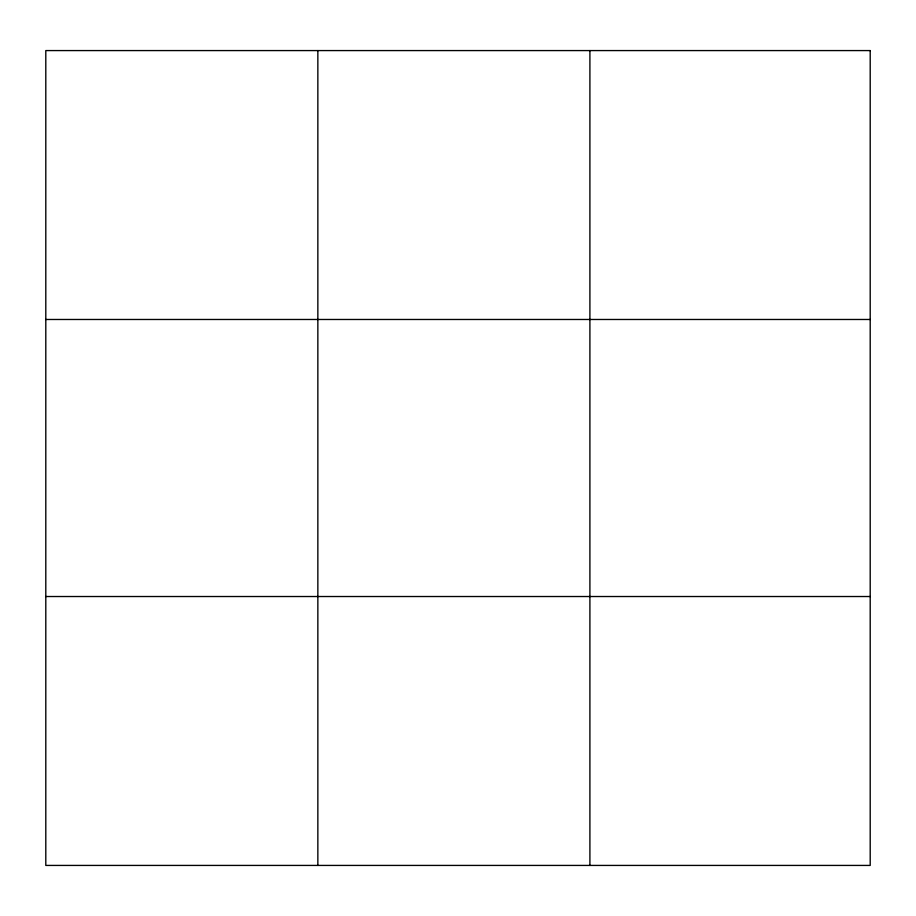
<?xml version="1.0" encoding="UTF-8"?>
<svg xmlns="http://www.w3.org/2000/svg" width="916" height="916" viewBox="0 0 916 916"><rect width="100%" height="100%" fill="white"/><g stroke="black" fill="none" stroke-linecap="round" stroke-linejoin="round"><path stroke-width="1.37" d="M317.852 865.425L317.852 50.575M589.904 865.425L589.904 50.575M45.8 319.478L870.2 319.478M45.8 596.522L870.2 596.522M870.2 50.575L870.2 865.425L45.8 865.425L45.8 50.575L870.2 50.575"/></g></svg>
